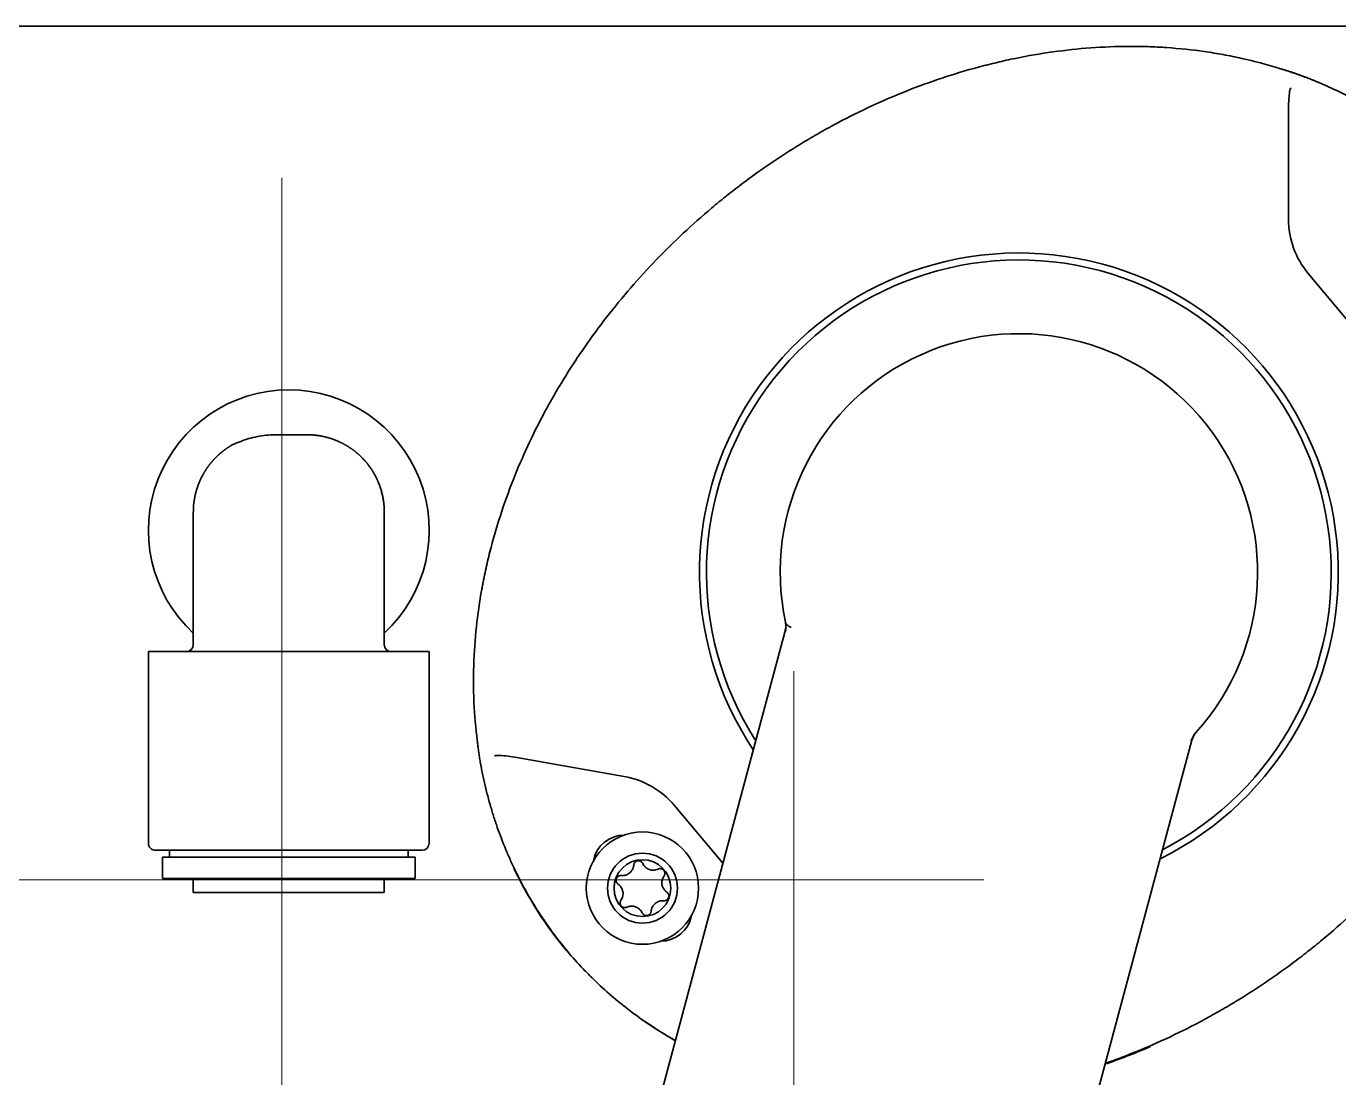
# Model space of a CAD drawing. Extents: x 53 to 4124, y 6244 to 10190.
# Drawn here: x 644.7 to 738.1, y 8028.9 to 8103.8 of the extents above; entities that cross this region are included whole.
import ezdxf

# ---------------------------------------------------------------- set-up
doc = ezdxf.new("R2010")
doc.units = 0
doc.header["$LTSCALE"] = 5
doc.layers.get('0').update_dxf_attribs({"linetype": 'CONTINUOUS', "lineweight": 0})
doc.layers.add('ORTHO$15', color=7, linetype='CONTINUOUS', true_color=0xffffff)

msp = doc.modelspace()

# ---------------------------------------------------------------- linework, layer by layer
at = {"color": 4}
for p, q in [((662.85, 8093.008), (662.85, 7993.008)), ((612.85, 8043.008), (712.85, 8043.008))]:
    msp.add_line(p, q, dxfattribs=at)
at = {"color": 6}
msp.add_line((699.32, 8057.852), (699.32, 7957.852), dxfattribs=at)
at = {"layer": 'ORTHO$15', "color": 7, "linetype": 'Continuous', "lineweight": 35, "extrusion": (0, 1, 0)}
for p, q in [((803.114, 8103.802), (56.397, 8103.802)), ((734.558, 8090.055), (734.558, 8097.981)), ((739.907, 8081.497), (735.961, 8086.199)), ((662.055, 8074.702), (664.655, 8074.702)), ((656.555, 8059.752), (656.555, 8069.202)), ((670.155, 8069.202), (670.155, 8059.752)), ((698.682, 8060.632), (687.408, 8018.556)), ((673.355, 8059.252), (653.355, 8059.252)), ((653.355, 8059.252), (653.355, 8045.602)), ((673.355, 8045.602), (673.355, 8059.252)), ((716.386, 8010.792), (727.678, 8052.935)), ((679.445, 8051.735), (687.25, 8050.359)), ((690.804, 8048.307), (694.272, 8044.174)), ((672.855, 8045.102), (653.855, 8045.102)), ((654.855, 8045.102), (654.855, 8044.602)), ((671.855, 8044.602), (671.855, 8045.102)), ((654.355, 8044.602), (672.355, 8044.602)), ((654.355, 8044.602), (654.355, 8043.102)), ((672.355, 8043.102), (672.355, 8044.602)), ((672.355, 8043.102), (654.355, 8043.102)), ((656.555, 8043.102), (656.555, 8042.102)), ((670.155, 8042.102), (670.155, 8043.102)), ((670.155, 8042.102), (656.555, 8042.102)), ((683.182, 8037.905), (683.195, 8037.916))]:
    msp.add_line(p, q, dxfattribs=at)
at = {"layer": 'ORTHO$15', "color": 7, "linetype": 'Continuous', "lineweight": 35}
for radius in [4, 2.49]:
    msp.add_circle((688.544, 8042.404), radius, dxfattribs=at)
at = {"layer": 'ORTHO$15', "color": 7, "linetype": 'Continuous', "lineweight": 35, "extrusion": (0, 0, -1)}
msp.add_circle((-688.544, 8042.404), 2.025, dxfattribs=at)
at = {"layer": 'ORTHO$15', "color": 7, "linetype": 'Continuous', "lineweight": 35}
for centre, radius, start, end in [((715.355, 8064.902), 22.75, 296.25375, 213.74625), ((715.355, 8064.902), 22.25, 75, 212.61563), ((715.355, 8064.902), 22.25, 297.38437, 75), ((715.355, 8064.902), 17, 317.90498, 192.09505), ((663.355, 8067.902), 10, 312.84794, 227.15202), ((656.055, 8059.752), 0.5, 270, 0), ((670.655, 8059.752), 0.5, 180, 270), ((687.258, 8043.937), 2.25, 90.43094, 169.56906), ((653.855, 8045.602), 0.5, 179.99998, 269.99998), ((672.855, 8045.602), 0.5, 269.99998, 359.99998), ((689.829, 8040.872), 2.25, 270.43094, 349.56906)]:
    msp.add_arc(centre, radius, start, end, dxfattribs=at)
at = {"layer": 'ORTHO$15', "color": 7, "linetype": 'Continuous', "lineweight": 35, "extrusion": (0, 0, -1)}
for centre, major_axis, start_param, end_param in [((740.558, 8090.055), (5.639, 2.052), 2.792582, 3.490603), ((686.208, 8044.45), (3, 5.197), 5.934175, 6.632196)]:
    msp.add_ellipse(centre, major_axis=major_axis, ratio=0.999914, start_param=start_param, end_param=end_param, dxfattribs=at)
at = {"layer": 'ORTHO$15', "color": 7, "linetype": 'Continuous', "lineweight": 35}
msp.add_ellipse((729.083, 8052.5), major_axis=(1.113, -1.006), ratio=0.991231, start_param=3.141593, end_param=3.61807, dxfattribs=at)
for points, knots in [([(733.861, 8100.808), (732.993, 8101.079), (732.118, 8101.312), (730.798, 8101.608), (730.356, 8101.698), (729.47, 8101.86), (729.026, 8101.933), (727.689, 8102.125), (726.792, 8102.219), (725.438, 8102.311), (724.986, 8102.333), (724.419, 8102.351), (724.305, 8102.354), (724.078, 8102.359), (723.738, 8102.365), (723.398, 8102.367), (722.266, 8102.362), (721.365, 8102.326), (719.569, 8102.194), (718.675, 8102.098), (716.892, 8101.848), (716.005, 8101.696), (714.678, 8101.425), (714.237, 8101.327), (713.576, 8101.171), (713.356, 8101.118), (713.026, 8101.034), (712.916, 8101.006), (712.696, 8100.949), (711.71, 8100.689), (710.737, 8100.396), (709.028, 8099.828), (708.183, 8099.52), (706.513, 8098.856), (705.688, 8098.501), (704.057, 8097.745), (703.251, 8097.345), (702.056, 8096.71), (701.66, 8096.493), (701.069, 8096.158), (700.873, 8096.045), (700.482, 8095.817), (700.287, 8095.701), (699.316, 8095.117), (698.553, 8094.63), (697.054, 8093.617), (696.318, 8093.091), (695.235, 8092.273), (694.877, 8091.995), (694.435, 8091.642), (694.346, 8091.571), (694.17, 8091.428), (694.082, 8091.357), (693.819, 8091.141), (693.645, 8090.997), (692.78, 8090.268), (692.105, 8089.669), (690.792, 8088.44), (689.513, 8087.179), (688.304, 8085.855), (687.129, 8084.5), (686.56, 8083.806), (685.456, 8082.387), (684.922, 8081.661), (684.278, 8080.733), (684.086, 8080.453), (683.897, 8080.17), (683.772, 8079.981), (683.71, 8079.887), (683.4, 8079.412), (683.158, 8079.03), (682.45, 8077.876), (682.002, 8077.097), (681.154, 8075.52), (680.754, 8074.721), (680.003, 8073.103), (679.652, 8072.284), (678.999, 8070.626), (678.698, 8069.787), (678.147, 8068.087), (677.898, 8067.226), (677.567, 8065.918), (677.464, 8065.479), (677.319, 8064.815), (677.273, 8064.594), (677.207, 8064.26), (677.185, 8064.148), (677.143, 8063.925), (677.122, 8063.813), (676.94, 8062.807), (676.811, 8061.911), (676.62, 8060.117), (676.557, 8059.22), (676.514, 8057.871), (676.508, 8057.421), (676.514, 8056.521), (676.525, 8056.071), (676.587, 8054.719), (676.665, 8053.816), (676.781, 8052.913)], [0, 0, 0, 0, 0.03125, 0.03125, 0.046875, 0.046875, 0.0625, 0.0625, 0.09375, 0.09375, 0.109375, 0.109375, 0.113281, 0.113281, 0.117188, 0.125, 0.125, 0.15625, 0.15625, 0.1875, 0.1875, 0.21875, 0.21875, 0.234375, 0.234375, 0.242188, 0.242188, 0.246094, 0.246094, 0.25, 0.28125, 0.28125, 0.3125, 0.3125, 0.34375, 0.34375, 0.375, 0.375, 0.390625, 0.390625, 0.398438, 0.398438, 0.40625, 0.40625, 0.4375, 0.4375, 0.46875, 0.46875, 0.484375, 0.484375, 0.488281, 0.488281, 0.492188, 0.492188, 0.5, 0.5, 0.53125, 0.53125, 0.5625, 0.59375, 0.59375, 0.625, 0.625, 0.65625, 0.65625, 0.664063, 0.667969, 0.667969, 0.671875, 0.671875, 0.6875, 0.6875, 0.71875, 0.71875, 0.75, 0.75, 0.78125, 0.78125, 0.8125, 0.8125, 0.84375, 0.84375, 0.859375, 0.859375, 0.867188, 0.867188, 0.871094, 0.871094, 0.875, 0.875, 0.90625, 0.90625, 0.9375, 0.9375, 0.953125, 0.953125, 0.96875, 0.96875, 1, 1, 1, 1]), ([(733.861, 8100.808), (733.897, 8100.798), (733.935, 8100.787), (734.014, 8100.764), (734.056, 8100.752), (734.187, 8100.713), (734.282, 8100.684), (734.409, 8100.644), (734.435, 8100.636), (734.488, 8100.619), (734.515, 8100.611), (734.596, 8100.585), (734.652, 8100.566), (734.822, 8100.51), (734.939, 8100.471), (735.122, 8100.407), (735.184, 8100.386), (735.278, 8100.352), (735.31, 8100.341), (735.374, 8100.318), (735.406, 8100.306), (735.568, 8100.247), (735.699, 8100.199), (735.963, 8100.098), (736.097, 8100.046), (736.299, 8099.965), (736.366, 8099.937), (736.502, 8099.882), (736.57, 8099.854), (736.638, 8099.825)], [0, 0, 0, 0, 0.0625, 0.0625, 0.125, 0.125, 0.25, 0.25, 0.28125, 0.28125, 0.3125, 0.3125, 0.375, 0.375, 0.5, 0.5, 0.5625, 0.5625, 0.59375, 0.59375, 0.625, 0.625, 0.75, 0.75, 0.875, 0.875, 0.9375, 0.9375, 1, 1, 1, 1]), ([(736.638, 8099.825), (736.096, 8100.052), (735.548, 8100.26), (734.712, 8100.55), (734.393, 8100.651), (734.135, 8100.728)], [0, 0, 0, 0, 0.582157, 0.582157, 1, 1, 1, 1]), ([(734.558, 8097.981), (734.559, 8098.192), (734.567, 8098.402), (734.589, 8098.715), (734.598, 8098.819), (734.62, 8099.027), (734.634, 8099.13), (734.649, 8099.233)], [0, 0, 0, 0, 0.5, 0.5, 0.75, 0.75, 1, 1, 1, 1]), ([(734.649, 8099.233), (734.653, 8099.254), (734.656, 8099.275), (734.664, 8099.304), (734.666, 8099.313), (734.672, 8099.33), (734.675, 8099.339), (734.682, 8099.353), (734.686, 8099.36), (734.693, 8099.368), (734.695, 8099.371), (734.699, 8099.375), (734.702, 8099.376), (734.709, 8099.381), (734.714, 8099.382), (734.722, 8099.382), (734.725, 8099.381), (734.73, 8099.379), (734.733, 8099.378), (734.736, 8099.377)], [0, 0, 0, 0, 0.25, 0.25, 0.375, 0.375, 0.5, 0.5, 0.625, 0.625, 0.6875, 0.6875, 0.75, 0.75, 0.875, 0.875, 0.9375, 0.9375, 1, 1, 1, 1]), ([(736.638, 8099.825), (737.161, 8099.605), (737.678, 8099.372), (738.695, 8098.875), (739.197, 8098.613), (739.938, 8098.198), (740.305, 8097.985), (740.669, 8097.763), (740.91, 8097.614), (741.03, 8097.538), (741.628, 8097.156), (742.563, 8096.518), (743.457, 8095.827), (744.329, 8095.11), (744.755, 8094.738), (745.274, 8094.256), (745.377, 8094.159), (745.582, 8093.963), (745.683, 8093.864), (745.986, 8093.565), (746.185, 8093.362), (746.772, 8092.746), (747.15, 8092.323), (747.516, 8091.888)], [0, 0, 0, 0, 0.125, 0.125, 0.25, 0.25, 0.3125, 0.34375, 0.34375, 0.375, 0.375, 0.5, 0.625, 0.625, 0.75, 0.75, 0.78125, 0.78125, 0.8125, 0.8125, 0.875, 0.875, 1, 1, 1, 1]), ([(721.591, 8029.953), (722.187, 8030.162), (722.777, 8030.383), (724.198, 8030.947), (725.023, 8031.303), (726.654, 8032.059), (727.46, 8032.459), (728.655, 8033.094), (729.051, 8033.311), (729.641, 8033.646), (729.838, 8033.759), (730.229, 8033.987), (730.424, 8034.103), (731.395, 8034.687), (732.158, 8035.174), (733.657, 8036.187), (734.393, 8036.713), (735.476, 8037.531), (735.834, 8037.809), (736.276, 8038.162), (736.365, 8038.233), (736.541, 8038.376), (736.629, 8038.447), (736.892, 8038.663), (737.066, 8038.807), (737.931, 8039.536), (738.606, 8040.135), (739.919, 8041.364), (741.198, 8042.625), (742.407, 8043.949), (743.581, 8045.304), (744.151, 8045.998), (745.255, 8047.417), (745.789, 8048.143), (746.433, 8049.071), (746.625, 8049.351), (746.814, 8049.634), (746.939, 8049.823), (747.001, 8049.917), (747.311, 8050.392), (747.553, 8050.774), (748.261, 8051.928), (748.709, 8052.707), (749.557, 8054.284), (749.957, 8055.083), (750.708, 8056.701), (751.059, 8057.52), (751.712, 8059.178), (752.013, 8060.017), (752.564, 8061.717), (752.813, 8062.578), (753.144, 8063.886), (753.247, 8064.325), (753.391, 8064.989), (753.438, 8065.21), (753.504, 8065.544), (753.526, 8065.656), (753.568, 8065.879), (753.589, 8065.991), (753.771, 8066.997), (753.9, 8067.893), (754.091, 8069.687), (754.154, 8070.584), (754.197, 8071.933), (754.203, 8072.383), (754.197, 8073.283), (754.186, 8073.733), (754.124, 8075.085), (754.046, 8075.988), (753.93, 8076.891)], [0, 0, 0, 0, 0.030901, 0.030901, 0.074951, 0.074951, 0.119001, 0.119001, 0.141026, 0.141026, 0.152038, 0.152038, 0.163051, 0.163051, 0.207101, 0.207101, 0.251151, 0.251151, 0.273176, 0.273176, 0.278682, 0.278682, 0.284188, 0.284188, 0.295201, 0.295201, 0.339251, 0.339251, 0.383301, 0.427351, 0.427351, 0.471401, 0.471401, 0.515451, 0.515451, 0.526463, 0.531969, 0.531969, 0.537475, 0.537475, 0.5595, 0.5595, 0.60355, 0.60355, 0.6476, 0.6476, 0.69165, 0.69165, 0.7357, 0.7357, 0.77975, 0.77975, 0.801775, 0.801775, 0.812788, 0.812788, 0.818294, 0.818294, 0.8238, 0.8238, 0.86785, 0.86785, 0.9119, 0.9119, 0.933925, 0.933925, 0.95595, 0.95595, 1, 1, 1, 1]), ([(657.97, 8072.884), (657.978, 8072.893), (657.993, 8072.909), (658.015, 8072.934), (658.038, 8072.959), (658.061, 8072.983), (658.084, 8073.007), (658.107, 8073.031), (658.131, 8073.055), (658.154, 8073.079), (658.177, 8073.102), (658.201, 8073.125), (658.225, 8073.149), (658.248, 8073.171), (658.272, 8073.194), (658.296, 8073.217), (658.32, 8073.239), (658.344, 8073.261), (658.369, 8073.283), (658.393, 8073.305), (658.417, 8073.327), (658.442, 8073.348), (658.467, 8073.37), (658.491, 8073.391), (658.516, 8073.412), (658.541, 8073.433), (658.566, 8073.453), (658.591, 8073.474), (658.616, 8073.494), (658.641, 8073.514), (658.666, 8073.534), (658.692, 8073.554), (658.717, 8073.573), (658.743, 8073.592), (658.768, 8073.612), (658.794, 8073.63), (658.819, 8073.649), (658.845, 8073.668), (658.871, 8073.686), (658.897, 8073.705), (658.923, 8073.723), (658.949, 8073.741), (658.975, 8073.758), (659.001, 8073.776), (659.027, 8073.793), (659.053, 8073.81), (659.08, 8073.827), (659.106, 8073.844), (659.132, 8073.861), (659.159, 8073.877), (659.185, 8073.894), (659.212, 8073.91), (659.238, 8073.926), (659.265, 8073.942), (659.283, 8073.952), (659.292, 8073.957)], [0, 0, 0, 0, 0.019944, 0.039845, 0.059704, 0.079521, 0.099296, 0.119028, 0.138718, 0.158366, 0.177972, 0.197536, 0.217058, 0.236539, 0.255977, 0.275374, 0.294729, 0.314042, 0.333314, 0.352545, 0.371734, 0.390881, 0.409988, 0.429053, 0.448077, 0.46706, 0.486002, 0.504902, 0.523762, 0.542582, 0.56136, 0.580098, 0.598795, 0.617452, 0.636068, 0.654643, 0.673179, 0.691674, 0.710129, 0.728543, 0.746918, 0.765253, 0.783548, 0.801803, 0.820018, 0.838193, 0.856329, 0.874426, 0.892483, 0.9105, 0.928478, 0.946417, 0.964317, 0.982178, 1, 1, 1, 1]), ([(659.683, 8074.122), (659.557, 8074.081), (659.414, 8074.023), (659.316, 8073.971), (659.292, 8073.957)], [0, 0, 0, 0, 0.723431, 1, 1, 1, 1]), ([(662.055, 8074.687), (661.854, 8074.679), (661.448, 8074.64), (660.624, 8074.48), (660.04, 8074.279), (659.664, 8074.115)], [0, 0, 0, 0, 0.271967, 0.533633, 1, 1, 1, 1]), ([(664.655, 8074.702), (664.667, 8074.702), (664.689, 8074.702), (664.722, 8074.702), (664.755, 8074.701), (664.788, 8074.7), (664.821, 8074.7), (664.854, 8074.698), (664.887, 8074.697), (664.92, 8074.696), (664.954, 8074.694), (664.987, 8074.692), (665.02, 8074.69), (665.053, 8074.688), (665.086, 8074.685), (665.119, 8074.682), (665.152, 8074.68), (665.185, 8074.676), (665.218, 8074.673), (665.251, 8074.67), (665.284, 8074.666), (665.317, 8074.662), (665.35, 8074.658), (665.383, 8074.654), (665.416, 8074.649), (665.449, 8074.644), (665.482, 8074.64), (665.515, 8074.635), (665.547, 8074.629), (665.58, 8074.624), (665.613, 8074.618), (665.646, 8074.612), (665.678, 8074.606), (665.711, 8074.6), (665.744, 8074.593), (665.776, 8074.587), (665.809, 8074.58), (665.841, 8074.573), (665.874, 8074.565), (665.906, 8074.558), (665.939, 8074.55), (665.971, 8074.542), (666.004, 8074.534), (666.036, 8074.526), (666.068, 8074.518), (666.1, 8074.509), (666.132, 8074.5), (666.164, 8074.491), (666.196, 8074.482), (666.228, 8074.472), (666.26, 8074.463), (666.292, 8074.453), (666.324, 8074.443), (666.356, 8074.433), (666.388, 8074.422), (666.419, 8074.412), (666.451, 8074.401), (666.482, 8074.39), (666.514, 8074.379), (666.545, 8074.367), (666.577, 8074.356), (666.608, 8074.344), (666.639, 8074.332), (666.67, 8074.32), (666.701, 8074.307), (666.732, 8074.295), (666.763, 8074.282), (666.803, 8074.266), (666.851, 8074.245), (666.908, 8074.22), (666.964, 8074.194), (667.021, 8074.167), (667.077, 8074.14), (667.134, 8074.112), (667.19, 8074.083), (667.246, 8074.054), (667.302, 8074.024), (667.357, 8073.993), (667.413, 8073.961), (667.468, 8073.929), (667.523, 8073.895), (667.578, 8073.861), (667.633, 8073.827), (667.687, 8073.791), (667.741, 8073.755), (667.795, 8073.718), (667.848, 8073.68), (667.902, 8073.642), (667.955, 8073.603), (668.007, 8073.563), (668.06, 8073.522), (668.112, 8073.48), (668.163, 8073.438), (668.215, 8073.395), (668.266, 8073.351), (668.316, 8073.307), (668.366, 8073.262), (668.416, 8073.216), (668.465, 8073.169), (668.514, 8073.121), (668.563, 8073.073), (668.611, 8073.024), (668.642, 8072.991), (668.658, 8072.974)], [0, 0, 0, 0, 0.007246, 0.014493, 0.021741, 0.028991, 0.036242, 0.043494, 0.050748, 0.058003, 0.065259, 0.072517, 0.079777, 0.087038, 0.094301, 0.101566, 0.108833, 0.116101, 0.123372, 0.130644, 0.137918, 0.145195, 0.152473, 0.159754, 0.167037, 0.174322, 0.18161, 0.1889, 0.196192, 0.203487, 0.210784, 0.218084, 0.225386, 0.232692, 0.24, 0.24731, 0.254624, 0.26194, 0.26926, 0.276582, 0.283908, 0.291236, 0.298568, 0.305903, 0.313241, 0.320582, 0.327927, 0.335275, 0.342627, 0.349982, 0.35734, 0.364702, 0.372068, 0.379438, 0.386811, 0.394188, 0.401569, 0.408954, 0.416342, 0.423735, 0.431132, 0.438533, 0.445937, 0.453347, 0.46076, 0.468178, 0.4756, 0.483026, 0.496775, 0.510581, 0.524444, 0.538365, 0.552343, 0.566381, 0.580476, 0.59463, 0.608844, 0.623117, 0.637449, 0.651842, 0.666295, 0.680808, 0.695382, 0.710017, 0.724713, 0.739471, 0.754291, 0.769172, 0.784116, 0.799122, 0.814192, 0.829324, 0.844519, 0.859778, 0.8751, 0.890487, 0.905937, 0.921452, 0.937032, 0.952676, 0.968386, 0.98416, 1, 1, 1, 1]), ([(657.314, 8071.99), (657.321, 8072), (657.333, 8072.021), (657.351, 8072.052), (657.37, 8072.082), (657.389, 8072.113), (657.408, 8072.143), (657.427, 8072.173), (657.446, 8072.203), (657.466, 8072.233), (657.486, 8072.263), (657.506, 8072.293), (657.526, 8072.322), (657.547, 8072.352), (657.567, 8072.381), (657.588, 8072.41), (657.609, 8072.439), (657.63, 8072.468), (657.652, 8072.497), (657.673, 8072.526), (657.695, 8072.554), (657.717, 8072.582), (657.739, 8072.611), (657.761, 8072.639), (657.784, 8072.666), (657.806, 8072.694), (657.829, 8072.722), (657.852, 8072.749), (657.875, 8072.777), (657.899, 8072.804), (657.922, 8072.831), (657.946, 8072.858), (657.962, 8072.875), (657.97, 8072.884)], [0, 0, 0, 0, 0.032544, 0.065067, 0.097571, 0.130056, 0.162521, 0.194966, 0.227392, 0.259799, 0.292186, 0.324554, 0.356903, 0.389233, 0.421545, 0.453837, 0.486111, 0.518365, 0.550602, 0.582819, 0.615019, 0.6472, 0.679362, 0.711507, 0.743633, 0.775741, 0.807831, 0.839904, 0.871958, 0.903995, 0.936014, 0.968016, 1, 1, 1, 1]), ([(668.658, 8072.974), (668.658, 8072.974), (668.658, 8072.974), (668.658, 8072.974), (668.659, 8072.973), (668.659, 8072.973), (668.66, 8072.972), (668.66, 8072.972), (668.661, 8072.971), (668.662, 8072.97), (668.663, 8072.969), (668.665, 8072.967), (668.666, 8072.966), (668.667, 8072.964), (668.669, 8072.963), (668.671, 8072.961), (668.672, 8072.959), (668.674, 8072.957), (668.676, 8072.955), (668.679, 8072.952), (668.681, 8072.95), (668.683, 8072.947), (668.686, 8072.944), (668.689, 8072.941), (668.691, 8072.938), (668.694, 8072.935), (668.697, 8072.932), (668.701, 8072.929), (668.704, 8072.925), (668.707, 8072.921), (668.711, 8072.918), (668.714, 8072.914), (668.718, 8072.909), (668.722, 8072.905), (668.726, 8072.901), (668.73, 8072.896), (668.734, 8072.892), (668.739, 8072.887), (668.743, 8072.882), (668.748, 8072.877), (668.752, 8072.872), (668.757, 8072.866), (668.762, 8072.861), (668.767, 8072.855), (668.772, 8072.849), (668.777, 8072.843), (668.783, 8072.837), (668.788, 8072.831), (668.794, 8072.825), (668.799, 8072.818), (668.805, 8072.812), (668.811, 8072.805), (668.831, 8072.782), (668.863, 8072.745), (668.906, 8072.693), (668.979, 8072.602), (669.08, 8072.471), (669.176, 8072.336), (669.24, 8072.241), (669.275, 8072.187), (669.31, 8072.132), (669.345, 8072.076), (669.38, 8072.018), (669.415, 8071.959), (669.449, 8071.899), (669.483, 8071.838), (669.516, 8071.776), (669.549, 8071.712), (669.582, 8071.648), (669.614, 8071.582), (669.635, 8071.537), (669.646, 8071.515)], [0, 0, 0, 0, 0.000072, 0.00024, 0.000507, 0.000875, 0.001344, 0.001915, 0.002586, 0.003359, 0.004234, 0.00521, 0.006287, 0.007466, 0.008746, 0.010127, 0.01161, 0.013195, 0.014881, 0.016668, 0.018557, 0.020547, 0.022639, 0.024832, 0.027126, 0.029523, 0.03202, 0.034619, 0.03732, 0.040122, 0.043025, 0.04603, 0.049136, 0.052344, 0.055653, 0.059064, 0.062576, 0.06619, 0.069905, 0.073722, 0.07764, 0.08166, 0.085781, 0.090003, 0.094327, 0.098753, 0.10328, 0.107908, 0.112638, 0.11747, 0.122403, 0.127437, 0.132573, 0.172413, 0.210134, 0.245735, 0.368661, 0.489602, 0.52566, 0.562252, 0.599377, 0.637035, 0.675227, 0.713952, 0.753212, 0.793006, 0.833335, 0.874199, 0.915597, 0.957531, 1, 1, 1, 1]), ([(656.697, 8070.443), (656.697, 8070.444), (656.698, 8070.445), (656.698, 8070.448), (656.699, 8070.452), (656.701, 8070.457), (656.702, 8070.463), (656.704, 8070.47), (656.706, 8070.478), (656.708, 8070.487), (656.71, 8070.498), (656.713, 8070.509), (656.716, 8070.522), (656.72, 8070.535), (656.723, 8070.55), (656.727, 8070.566), (656.732, 8070.583), (656.736, 8070.6), (656.741, 8070.619), (656.747, 8070.639), (656.752, 8070.661), (656.759, 8070.683), (656.765, 8070.706), (656.772, 8070.73), (656.787, 8070.782), (656.811, 8070.861), (656.847, 8070.969), (656.885, 8071.079), (656.924, 8071.182), (656.961, 8071.274), (656.994, 8071.356), (657.029, 8071.435), (657.064, 8071.512), (657.099, 8071.586), (657.134, 8071.659), (657.17, 8071.729), (657.206, 8071.797), (657.242, 8071.863), (657.278, 8071.928), (657.302, 8071.969), (657.314, 8071.99)], [0, 0, 0, 0, 0.001084, 0.002835, 0.005255, 0.008345, 0.012105, 0.016535, 0.021635, 0.027404, 0.033844, 0.040955, 0.048735, 0.057185, 0.066306, 0.076097, 0.086558, 0.09769, 0.109492, 0.121964, 0.135106, 0.148918, 0.163401, 0.178554, 0.194377, 0.260115, 0.3281, 0.398332, 0.47081, 0.524543, 0.577151, 0.628633, 0.67899, 0.728222, 0.776329, 0.823312, 0.86917, 0.913904, 0.957514, 1, 1, 1, 1]), ([(669.646, 8071.514), (669.648, 8071.511), (669.653, 8071.498), (669.665, 8071.473), (669.686, 8071.425), (669.726, 8071.333), (669.779, 8071.204), (669.836, 8071.051), (669.9, 8070.862), (669.967, 8070.638), (670.022, 8070.414), (670.059, 8070.232), (670.084, 8070.088), (670.106, 8069.944), (670.12, 8069.826), (670.13, 8069.734), (670.136, 8069.668), (670.141, 8069.601), (670.146, 8069.535), (670.149, 8069.468), (670.152, 8069.402), (670.154, 8069.335), (670.155, 8069.269), (670.155, 8069.224), (670.155, 8069.202)], [0, 0, 0, 0, 0.005143, 0.01713, 0.034627, 0.070672, 0.141624, 0.208878, 0.274101, 0.391511, 0.502149, 0.563917, 0.625502, 0.686904, 0.748126, 0.776277, 0.804386, 0.832454, 0.86048, 0.888465, 0.916409, 0.944313, 0.972176, 1, 1, 1, 1]), ([(656.555, 8069.202), (656.555, 8069.203), (656.555, 8069.206), (656.555, 8069.214), (656.556, 8069.225), (656.556, 8069.241), (656.556, 8069.262), (656.556, 8069.303), (656.558, 8069.363), (656.56, 8069.44), (656.564, 8069.519), (656.57, 8069.611), (656.58, 8069.729), (656.594, 8069.859), (656.611, 8069.984), (656.627, 8070.09), (656.644, 8070.184), (656.659, 8070.266), (656.673, 8070.335), (656.686, 8070.393), (656.694, 8070.428), (656.697, 8070.443)], [0, 0, 0, 0, 0.002382, 0.008193, 0.017432, 0.030099, 0.046195, 0.06572, 0.128559, 0.190061, 0.250228, 0.316301, 0.411015, 0.534368, 0.629864, 0.715701, 0.791878, 0.858397, 0.915257, 0.962458, 1, 1, 1, 1]), ([(698.726, 8061.34), (698.723, 8061.352), (698.722, 8061.359), (698.724, 8061.348), (698.73, 8061.316), (698.74, 8061.256), (698.754, 8061.128), (698.756, 8060.905), (698.71, 8060.727), (698.675, 8060.631)], [0, 0, 0, 0, 0.209991, 0.360621, 0.461528, 0.516422, 0.585507, 0.780297, 1, 1, 1, 1]), ([(699.132, 8060.984), (699.1, 8060.998), (699.035, 8061.03), (698.963, 8061.072), (698.912, 8061.107), (698.879, 8061.132), (698.85, 8061.156), (698.826, 8061.179), (698.806, 8061.202), (698.789, 8061.223), (698.774, 8061.243), (698.763, 8061.262), (698.753, 8061.28), (698.746, 8061.297), (698.74, 8061.313), (698.736, 8061.327), (698.734, 8061.336), (698.733, 8061.34)], [0, 0, 0, 0, 0.133354, 0.293192, 0.368337, 0.440025, 0.508252, 0.573016, 0.634316, 0.692151, 0.746522, 0.797427, 0.844867, 0.888844, 0.929357, 0.966409, 1, 1, 1, 1]), ([(698.712, 8060.638), (698.711, 8060.647), (698.709, 8060.656), (698.707, 8060.671), (698.706, 8060.677), (698.703, 8060.693), (698.702, 8060.699), (698.701, 8060.702), (698.701, 8060.703), (698.701, 8060.703)], [0, 0, 0, 0, 0.218143, 0.218143, 0.436287, 0.436287, 0.872574, 0.872574, 1, 1, 1, 1]), ([(727.68, 8052.935), (727.7, 8053.013), (727.748, 8053.152), (727.839, 8053.324), (727.918, 8053.439), (727.967, 8053.5), (727.989, 8053.526), (727.994, 8053.532), (727.997, 8053.535), (727.999, 8053.538), (728, 8053.539), (728.001, 8053.54), (728.001, 8053.54)], [0, 0, 0, 0, 0.321384, 0.592482, 0.779252, 0.882744, 0.90556, 0.916688, 0.925703, 0.938617, 0.963956, 1, 1, 1, 1]), ([(728.011, 8053.551), (728.011, 8053.551), (728.011, 8053.551), (728.011, 8053.552), (728.011, 8053.551), (728.006, 8053.546), (727.993, 8053.531), (727.97, 8053.506)], [0, 0, 0, 0, 0.030256, 0.030256, 0.224205, 0.224205, 1, 1, 1, 1]), ([(677.267, 8050.007), (677.251, 8050.079), (677.235, 8050.151), (677.204, 8050.294), (677.189, 8050.365), (677.144, 8050.578), (677.116, 8050.718), (677.076, 8050.927), (677.063, 8050.996), (677.044, 8051.1), (677.038, 8051.134), (677.025, 8051.203), (677.019, 8051.237), (676.989, 8051.406), (676.967, 8051.538), (676.926, 8051.792), (676.908, 8051.915), (676.886, 8052.063), (676.882, 8052.093), (676.874, 8052.151), (676.87, 8052.18), (676.858, 8052.265), (676.851, 8052.319), (676.83, 8052.478), (676.818, 8052.576), (676.797, 8052.756), (676.789, 8052.839), (676.781, 8052.913)], [0, 0, 0, 0, 0.0625, 0.0625, 0.125, 0.125, 0.25, 0.25, 0.3125, 0.3125, 0.34375, 0.34375, 0.375, 0.375, 0.5, 0.5, 0.625, 0.625, 0.65625, 0.65625, 0.6875, 0.6875, 0.75, 0.75, 0.875, 0.875, 1, 1, 1, 1]), ([(727.679, 8052.938), (727.679, 8052.938), (727.679, 8052.938), (727.675, 8052.933), (727.661, 8052.917), (727.637, 8052.888)], [0, 0, 0, 0, 0.129495, 0.129495, 1, 1, 1, 1]), ([(678.039, 8051.803), (678.037, 8051.809), (678.036, 8051.814), (678.037, 8051.822), (678.038, 8051.825), (678.04, 8051.829), (678.042, 8051.832), (678.047, 8051.838), (678.052, 8051.842), (678.064, 8051.848), (678.071, 8051.851), (678.087, 8051.856), (678.096, 8051.857), (678.114, 8051.86), (678.124, 8051.861), (678.153, 8051.863), (678.174, 8051.863), (678.196, 8051.863)], [0, 0, 0, 0, 0.125, 0.125, 0.1875, 0.1875, 0.25, 0.25, 0.375, 0.375, 0.5, 0.5, 0.625, 0.625, 0.75, 0.75, 1, 1, 1, 1]), ([(678.196, 8051.863), (678.404, 8051.858), (678.612, 8051.844), (679.028, 8051.8), (679.237, 8051.771), (679.445, 8051.735)], [0, 0, 0, 0, 0.5, 0.5, 1, 1, 1, 1]), ([(683.195, 8037.916), (682.83, 8038.352), (682.479, 8038.798), (681.809, 8039.707), (681.167, 8040.635), (680.292, 8042.081), (679.767, 8043.081), (679.394, 8043.844), (679.273, 8044.101), (679.098, 8044.489), (679.04, 8044.619), (678.927, 8044.88), (678.649, 8045.533), (678.395, 8046.196), (678.113, 8047), (678.023, 8047.269), (677.851, 8047.81), (677.769, 8048.083), (677.534, 8048.902), (677.393, 8049.453), (677.267, 8050.007)], [0, 0, 0, 0, 0.125, 0.125, 0.25, 0.375, 0.5, 0.5, 0.5625, 0.5625, 0.59375, 0.59375, 0.625, 0.75, 0.75, 0.8125, 0.8125, 0.875, 0.875, 1, 1, 1, 1]), ([(687.033, 8043.3), (687.086, 8043.296), (687.139, 8043.296), (687.218, 8043.305), (687.245, 8043.309), (687.284, 8043.317), (687.297, 8043.32), (687.324, 8043.327), (687.337, 8043.331), (687.401, 8043.351), (687.45, 8043.372), (687.51, 8043.404), (687.521, 8043.411), (687.545, 8043.425), (687.556, 8043.432), (687.59, 8043.456), (687.612, 8043.472), (687.675, 8043.525), (687.713, 8043.564), (687.764, 8043.627), (687.779, 8043.649), (687.802, 8043.683), (687.809, 8043.695), (687.822, 8043.718), (687.829, 8043.73), (687.86, 8043.79), (687.88, 8043.839), (687.902, 8043.916), (687.908, 8043.942), (687.918, 8043.995), (687.922, 8044.021), (687.924, 8044.048)], [0, 0, 0, 0, 0.125, 0.125, 0.1875, 0.1875, 0.21875, 0.21875, 0.25, 0.25, 0.375, 0.375, 0.40625, 0.40625, 0.4375, 0.4375, 0.5, 0.5, 0.625, 0.625, 0.6875, 0.6875, 0.71875, 0.71875, 0.75, 0.75, 0.875, 0.875, 0.9375, 0.9375, 1, 1, 1, 1]), ([(687.924, 8044.048), (687.926, 8044.066), (687.932, 8044.102), (687.944, 8044.136), (687.955, 8044.161), (687.959, 8044.169), (687.967, 8044.185), (687.972, 8044.193), (687.987, 8044.216), (687.998, 8044.23), (688.016, 8044.251), (688.023, 8044.258), (688.036, 8044.27), (688.043, 8044.276), (688.065, 8044.293), (688.08, 8044.303), (688.104, 8044.317), (688.113, 8044.321), (688.13, 8044.329), (688.138, 8044.332), (688.164, 8044.341), (688.182, 8044.346), (688.21, 8044.351), (688.219, 8044.352), (688.238, 8044.354), (688.247, 8044.354), (688.275, 8044.355), (688.293, 8044.353), (688.32, 8044.349), (688.33, 8044.347), (688.348, 8044.343), (688.356, 8044.34), (688.383, 8044.332), (688.399, 8044.325), (688.424, 8044.312), (688.432, 8044.307), (688.447, 8044.297), (688.455, 8044.292), (688.477, 8044.276), (688.49, 8044.264), (688.509, 8044.244), (688.515, 8044.237), (688.527, 8044.223), (688.532, 8044.215), (688.548, 8044.193), (688.557, 8044.177), (688.564, 8044.161)], [0, 0, 0, 0, 0.0625, 0.125, 0.125, 0.15625, 0.15625, 0.1875, 0.1875, 0.25, 0.25, 0.28125, 0.28125, 0.3125, 0.3125, 0.375, 0.375, 0.40625, 0.40625, 0.4375, 0.4375, 0.5, 0.5, 0.53125, 0.53125, 0.5625, 0.5625, 0.625, 0.625, 0.65625, 0.65625, 0.6875, 0.6875, 0.75, 0.75, 0.78125, 0.78125, 0.8125, 0.8125, 0.875, 0.875, 0.90625, 0.90625, 0.9375, 0.9375, 1, 1, 1, 1]), ([(688.564, 8044.161), (688.587, 8044.112), (688.614, 8044.067), (688.661, 8044.002), (688.678, 8043.982), (688.704, 8043.952), (688.714, 8043.942), (688.733, 8043.922), (688.742, 8043.913), (688.792, 8043.868), (688.835, 8043.835), (688.892, 8043.8), (688.904, 8043.793), (688.928, 8043.78), (688.94, 8043.774), (688.977, 8043.756), (689.002, 8043.745), (689.079, 8043.718), (689.131, 8043.704), (689.199, 8043.694), (689.212, 8043.692), (689.239, 8043.689), (689.28, 8043.686), (689.347, 8043.686), (689.401, 8043.691), (689.441, 8043.696), (689.454, 8043.699), (689.48, 8043.704), (689.493, 8043.707), (689.558, 8043.723), (689.608, 8043.74), (689.657, 8043.763)], [0, 0, 0, 0, 0.125, 0.125, 0.1875, 0.1875, 0.21875, 0.21875, 0.25, 0.25, 0.375, 0.375, 0.40625, 0.40625, 0.4375, 0.4375, 0.5, 0.5, 0.625, 0.625, 0.65625, 0.65625, 0.6875, 0.75, 0.8125, 0.8125, 0.84375, 0.84375, 0.875, 0.875, 1, 1, 1, 1]), ([(686.811, 8042.689), (686.796, 8042.7), (686.768, 8042.723), (686.744, 8042.75), (686.728, 8042.772), (686.723, 8042.78), (686.713, 8042.795), (686.709, 8042.803), (686.696, 8042.827), (686.689, 8042.844), (686.681, 8042.871), (686.679, 8042.88), (686.674, 8042.897), (686.673, 8042.907), (686.669, 8042.934), (686.667, 8042.952), (686.668, 8042.98), (686.668, 8042.989), (686.67, 8043.008), (686.672, 8043.017), (686.677, 8043.044), (686.682, 8043.062), (686.691, 8043.088), (686.695, 8043.097), (686.702, 8043.114), (686.707, 8043.122), (686.72, 8043.146), (686.73, 8043.161), (686.748, 8043.183), (686.754, 8043.19), (686.767, 8043.204), (686.774, 8043.21), (686.787, 8043.222), (686.795, 8043.228), (686.809, 8043.239), (686.817, 8043.245), (686.84, 8043.259), (686.856, 8043.268), (686.882, 8043.278), (686.89, 8043.282), (686.908, 8043.287), (686.916, 8043.29), (686.943, 8043.296), (686.961, 8043.299), (686.988, 8043.301), (686.997, 8043.301), (687.015, 8043.301), (687.024, 8043.301), (687.033, 8043.3)], [0, 0, 0, 0, 0.0625, 0.125, 0.125, 0.15625, 0.15625, 0.1875, 0.1875, 0.25, 0.25, 0.28125, 0.28125, 0.3125, 0.3125, 0.375, 0.375, 0.40625, 0.40625, 0.4375, 0.4375, 0.5, 0.5, 0.53125, 0.53125, 0.5625, 0.5625, 0.625, 0.625, 0.65625, 0.65625, 0.6875, 0.6875, 0.71875, 0.71875, 0.75, 0.75, 0.8125, 0.8125, 0.84375, 0.84375, 0.875, 0.875, 0.9375, 0.9375, 0.96875, 0.96875, 1, 1, 1, 1]), ([(689.657, 8043.763), (689.674, 8043.771), (689.707, 8043.783), (689.743, 8043.79), (689.77, 8043.793), (689.779, 8043.794), (689.798, 8043.794), (689.807, 8043.794), (689.834, 8043.793), (689.852, 8043.791), (689.879, 8043.785), (689.888, 8043.782), (689.906, 8043.777), (689.914, 8043.774), (689.94, 8043.764), (689.956, 8043.756), (689.98, 8043.741), (689.988, 8043.736), (690.003, 8043.725), (690.01, 8043.72), (690.032, 8043.702), (690.045, 8043.689), (690.062, 8043.667), (690.068, 8043.66), (690.079, 8043.645), (690.084, 8043.637), (690.098, 8043.613), (690.106, 8043.596), (690.116, 8043.57), (690.119, 8043.562), (690.125, 8043.544), (690.127, 8043.535), (690.132, 8043.508), (690.135, 8043.49), (690.136, 8043.462), (690.136, 8043.453), (690.135, 8043.434), (690.134, 8043.425), (690.131, 8043.398), (690.127, 8043.38), (690.119, 8043.354), (690.117, 8043.345), (690.11, 8043.328), (690.106, 8043.32), (690.095, 8043.296), (690.086, 8043.28), (690.075, 8043.265)], [0, 0, 0, 0, 0.0625, 0.125, 0.125, 0.15625, 0.15625, 0.1875, 0.1875, 0.25, 0.25, 0.28125, 0.28125, 0.3125, 0.3125, 0.375, 0.375, 0.40625, 0.40625, 0.4375, 0.4375, 0.5, 0.5, 0.53125, 0.53125, 0.5625, 0.5625, 0.625, 0.625, 0.65625, 0.65625, 0.6875, 0.6875, 0.75, 0.75, 0.78125, 0.78125, 0.8125, 0.8125, 0.875, 0.875, 0.90625, 0.90625, 0.9375, 0.9375, 1, 1, 1, 1]), ([(690.075, 8043.265), (690.044, 8043.221), (690.019, 8043.175), (689.986, 8043.102), (689.977, 8043.077), (689.964, 8043.039), (689.96, 8043.026), (689.953, 8043), (689.95, 8042.987), (689.935, 8042.921), (689.928, 8042.868), (689.927, 8042.8), (689.927, 8042.787), (689.927, 8042.759), (689.928, 8042.746), (689.931, 8042.705), (689.934, 8042.678), (689.949, 8042.598), (689.963, 8042.546), (689.988, 8042.482), (689.993, 8042.469), (690.004, 8042.444), (690.022, 8042.408), (690.055, 8042.349), (690.086, 8042.306), (690.111, 8042.274), (690.12, 8042.264), (690.137, 8042.243), (690.146, 8042.233), (690.193, 8042.185), (690.233, 8042.151), (690.277, 8042.12)], [0, 0, 0, 0, 0.125, 0.125, 0.1875, 0.1875, 0.21875, 0.21875, 0.25, 0.25, 0.375, 0.375, 0.40625, 0.40625, 0.4375, 0.4375, 0.5, 0.5, 0.625, 0.625, 0.65625, 0.65625, 0.6875, 0.75, 0.8125, 0.8125, 0.84375, 0.84375, 0.875, 0.875, 1, 1, 1, 1]), ([(687.013, 8041.544), (687.043, 8041.588), (687.069, 8041.634), (687.102, 8041.707), (687.111, 8041.732), (687.124, 8041.77), (687.128, 8041.783), (687.135, 8041.809), (687.138, 8041.822), (687.153, 8041.888), (687.159, 8041.941), (687.161, 8042.009), (687.161, 8042.022), (687.16, 8042.05), (687.16, 8042.063), (687.157, 8042.104), (687.153, 8042.131), (687.139, 8042.211), (687.125, 8042.264), (687.1, 8042.327), (687.095, 8042.34), (687.083, 8042.365), (687.066, 8042.401), (687.033, 8042.46), (687.001, 8042.503), (686.976, 8042.535), (686.968, 8042.546), (686.95, 8042.566), (686.941, 8042.576), (686.895, 8042.624), (686.855, 8042.659), (686.811, 8042.689)], [0, 0, 0, 0, 0.125, 0.125, 0.1875, 0.1875, 0.21875, 0.21875, 0.25, 0.25, 0.375, 0.375, 0.40625, 0.40625, 0.4375, 0.4375, 0.5, 0.5, 0.625, 0.625, 0.65625, 0.65625, 0.6875, 0.75, 0.8125, 0.8125, 0.84375, 0.84375, 0.875, 0.875, 1, 1, 1, 1]), ([(687.431, 8041.046), (687.414, 8041.038), (687.38, 8041.026), (687.345, 8041.019), (687.318, 8041.016), (687.308, 8041.015), (687.29, 8041.015), (687.281, 8041.015), (687.254, 8041.016), (687.236, 8041.018), (687.209, 8041.024), (687.2, 8041.027), (687.182, 8041.032), (687.173, 8041.035), (687.148, 8041.045), (687.131, 8041.053), (687.107, 8041.068), (687.1, 8041.073), (687.085, 8041.084), (687.077, 8041.089), (687.056, 8041.107), (687.043, 8041.12), (687.025, 8041.142), (687.019, 8041.149), (687.009, 8041.164), (687.004, 8041.172), (686.99, 8041.196), (686.982, 8041.213), (686.972, 8041.239), (686.969, 8041.247), (686.963, 8041.265), (686.961, 8041.274), (686.955, 8041.301), (686.953, 8041.319), (686.952, 8041.347), (686.952, 8041.356), (686.953, 8041.375), (686.954, 8041.384), (686.957, 8041.411), (686.961, 8041.429), (686.968, 8041.455), (686.971, 8041.464), (686.978, 8041.481), (686.982, 8041.489), (686.993, 8041.514), (687.002, 8041.529), (687.013, 8041.544)], [0, 0, 0, 0, 0.0625, 0.125, 0.125, 0.15625, 0.15625, 0.1875, 0.1875, 0.25, 0.25, 0.28125, 0.28125, 0.3125, 0.3125, 0.375, 0.375, 0.40625, 0.40625, 0.4375, 0.4375, 0.5, 0.5, 0.53125, 0.53125, 0.5625, 0.5625, 0.625, 0.625, 0.65625, 0.65625, 0.6875, 0.6875, 0.75, 0.75, 0.78125, 0.78125, 0.8125, 0.8125, 0.875, 0.875, 0.90625, 0.90625, 0.9375, 0.9375, 1, 1, 1, 1]), ([(690.054, 8041.509), (690.001, 8041.513), (689.948, 8041.513), (689.869, 8041.504), (689.843, 8041.5), (689.79, 8041.489), (689.764, 8041.482), (689.687, 8041.458), (689.638, 8041.437), (689.578, 8041.405), (689.566, 8041.398), (689.543, 8041.384), (689.532, 8041.376), (689.498, 8041.353), (689.476, 8041.337), (689.413, 8041.284), (689.375, 8041.245), (689.324, 8041.182), (689.308, 8041.16), (689.286, 8041.126), (689.279, 8041.114), (689.265, 8041.091), (689.259, 8041.079), (689.228, 8041.019), (689.208, 8040.97), (689.186, 8040.893), (689.18, 8040.867), (689.17, 8040.814), (689.166, 8040.788), (689.164, 8040.761)], [0, 0, 0, 0, 0.125, 0.125, 0.1875, 0.1875, 0.25, 0.25, 0.375, 0.375, 0.40625, 0.40625, 0.4375, 0.4375, 0.5, 0.5, 0.625, 0.625, 0.6875, 0.6875, 0.71875, 0.71875, 0.75, 0.75, 0.875, 0.875, 0.9375, 0.9375, 1, 1, 1, 1]), ([(690.277, 8042.12), (690.292, 8042.109), (690.319, 8042.086), (690.343, 8042.059), (690.36, 8042.037), (690.365, 8042.029), (690.374, 8042.014), (690.379, 8042.006), (690.391, 8041.982), (690.398, 8041.965), (690.407, 8041.938), (690.409, 8041.929), (690.413, 8041.912), (690.415, 8041.902), (690.419, 8041.875), (690.42, 8041.857), (690.42, 8041.829), (690.419, 8041.82), (690.417, 8041.801), (690.416, 8041.792), (690.411, 8041.765), (690.406, 8041.747), (690.397, 8041.721), (690.393, 8041.712), (690.385, 8041.695), (690.381, 8041.687), (690.368, 8041.663), (690.357, 8041.647), (690.34, 8041.626), (690.334, 8041.619), (690.321, 8041.605), (690.314, 8041.599), (690.3, 8041.586), (690.293, 8041.58), (690.278, 8041.569), (690.271, 8041.564), (690.248, 8041.55), (690.231, 8041.541), (690.206, 8041.53), (690.197, 8041.527), (690.18, 8041.521), (690.171, 8041.519), (690.145, 8041.513), (690.127, 8041.51), (690.1, 8041.508), (690.091, 8041.507), (690.072, 8041.507), (690.063, 8041.508), (690.054, 8041.509)], [0, 0, 0, 0, 0.0625, 0.125, 0.125, 0.15625, 0.15625, 0.1875, 0.1875, 0.25, 0.25, 0.28125, 0.28125, 0.3125, 0.3125, 0.375, 0.375, 0.40625, 0.40625, 0.4375, 0.4375, 0.5, 0.5, 0.53125, 0.53125, 0.5625, 0.5625, 0.625, 0.625, 0.65625, 0.65625, 0.6875, 0.6875, 0.71875, 0.71875, 0.75, 0.75, 0.8125, 0.8125, 0.84375, 0.84375, 0.875, 0.875, 0.9375, 0.9375, 0.96875, 0.96875, 1, 1, 1, 1]), ([(688.523, 8040.648), (688.501, 8040.697), (688.474, 8040.742), (688.427, 8040.806), (688.41, 8040.827), (688.383, 8040.857), (688.374, 8040.867), (688.355, 8040.886), (688.345, 8040.896), (688.296, 8040.941), (688.253, 8040.974), (688.195, 8041.009), (688.183, 8041.016), (688.16, 8041.029), (688.147, 8041.035), (688.11, 8041.053), (688.085, 8041.064), (688.009, 8041.091), (687.956, 8041.105), (687.889, 8041.115), (687.875, 8041.117), (687.848, 8041.12), (687.808, 8041.123), (687.74, 8041.123), (687.687, 8041.118), (687.647, 8041.112), (687.634, 8041.11), (687.607, 8041.105), (687.594, 8041.102), (687.529, 8041.086), (687.479, 8041.068), (687.431, 8041.046)], [0, 0, 0, 0, 0.125, 0.125, 0.1875, 0.1875, 0.21875, 0.21875, 0.25, 0.25, 0.375, 0.375, 0.40625, 0.40625, 0.4375, 0.4375, 0.5, 0.5, 0.625, 0.625, 0.65625, 0.65625, 0.6875, 0.75, 0.8125, 0.8125, 0.84375, 0.84375, 0.875, 0.875, 1, 1, 1, 1]), ([(689.164, 8040.761), (689.162, 8040.743), (689.156, 8040.708), (689.144, 8040.673), (689.133, 8040.648), (689.129, 8040.64), (689.121, 8040.624), (689.116, 8040.616), (689.101, 8040.593), (689.09, 8040.579), (689.066, 8040.551), (689.052, 8040.538), (689.023, 8040.515), (689.007, 8040.505), (688.983, 8040.492), (688.975, 8040.488), (688.958, 8040.48), (688.949, 8040.477), (688.923, 8040.467), (688.905, 8040.463), (688.878, 8040.458), (688.869, 8040.457), (688.85, 8040.455), (688.841, 8040.454), (688.813, 8040.454), (688.795, 8040.456), (688.767, 8040.46), (688.758, 8040.462), (688.74, 8040.466), (688.731, 8040.468), (688.705, 8040.477), (688.688, 8040.484), (688.664, 8040.497), (688.656, 8040.502), (688.64, 8040.512), (688.633, 8040.517), (688.611, 8040.533), (688.597, 8040.546), (688.578, 8040.565), (688.572, 8040.572), (688.561, 8040.586), (688.556, 8040.593), (688.54, 8040.616), (688.531, 8040.632), (688.523, 8040.648)], [0, 0, 0, 0, 0.0625, 0.125, 0.125, 0.15625, 0.15625, 0.1875, 0.1875, 0.25, 0.25, 0.3125, 0.3125, 0.375, 0.375, 0.40625, 0.40625, 0.4375, 0.4375, 0.5, 0.5, 0.53125, 0.53125, 0.5625, 0.5625, 0.625, 0.625, 0.65625, 0.65625, 0.6875, 0.6875, 0.75, 0.75, 0.78125, 0.78125, 0.8125, 0.8125, 0.875, 0.875, 0.90625, 0.90625, 0.9375, 0.9375, 1, 1, 1, 1]), ([(690.87, 8031.553), (690.674, 8031.664), (690.356, 8031.849), (690.042, 8032.041), (689.801, 8032.19), (689.681, 8032.266), (689.083, 8032.648), (688.148, 8033.286), (687.254, 8033.977), (686.382, 8034.694), (685.956, 8035.066), (685.437, 8035.548), (685.334, 8035.645), (685.129, 8035.841), (685.028, 8035.94), (684.724, 8036.239), (684.526, 8036.442), (683.939, 8037.058), (683.561, 8037.481), (683.195, 8037.916)], [0, 0, 0, 0, 0.06752, 0.109905, 0.109905, 0.152291, 0.152291, 0.321833, 0.491375, 0.491375, 0.660916, 0.660916, 0.703302, 0.703302, 0.745687, 0.745687, 0.830458, 0.830458, 1, 1, 1, 1]), ([(721.58, 8029.893), (722.134, 8030.087), (723.191, 8030.48), (724.239, 8030.913), (724.738, 8031.129)], [0, 0, 0, 0, 0.52161, 1, 1, 1, 1])]:
    msp.add_open_spline(points, degree=3, knots=knots, dxfattribs=at)
msp.add_rational_spline([(698.733, 8061.34), (698.783, 8061.107), (698.776, 8060.868), (698.712, 8060.638)], [1.01365501824, 0.99500738145, 0.995459006469, 1.0150098933], degree=3, dxfattribs=at)
for points, degree in [([(727.946, 8053.479), (727.944, 8053.477)], 1), ([(679.382, 8043.83), (680.401, 8041.691), (681.675, 8039.701), (683.182, 8037.905)], 3), ([(688.7, 8032.918), (689.397, 8032.436), (690.117, 8031.983), (690.855, 8031.563)], 3)]:
    msp.add_open_spline(points, degree=degree, dxfattribs=at)

doc.saveas('drawing.dxf')
